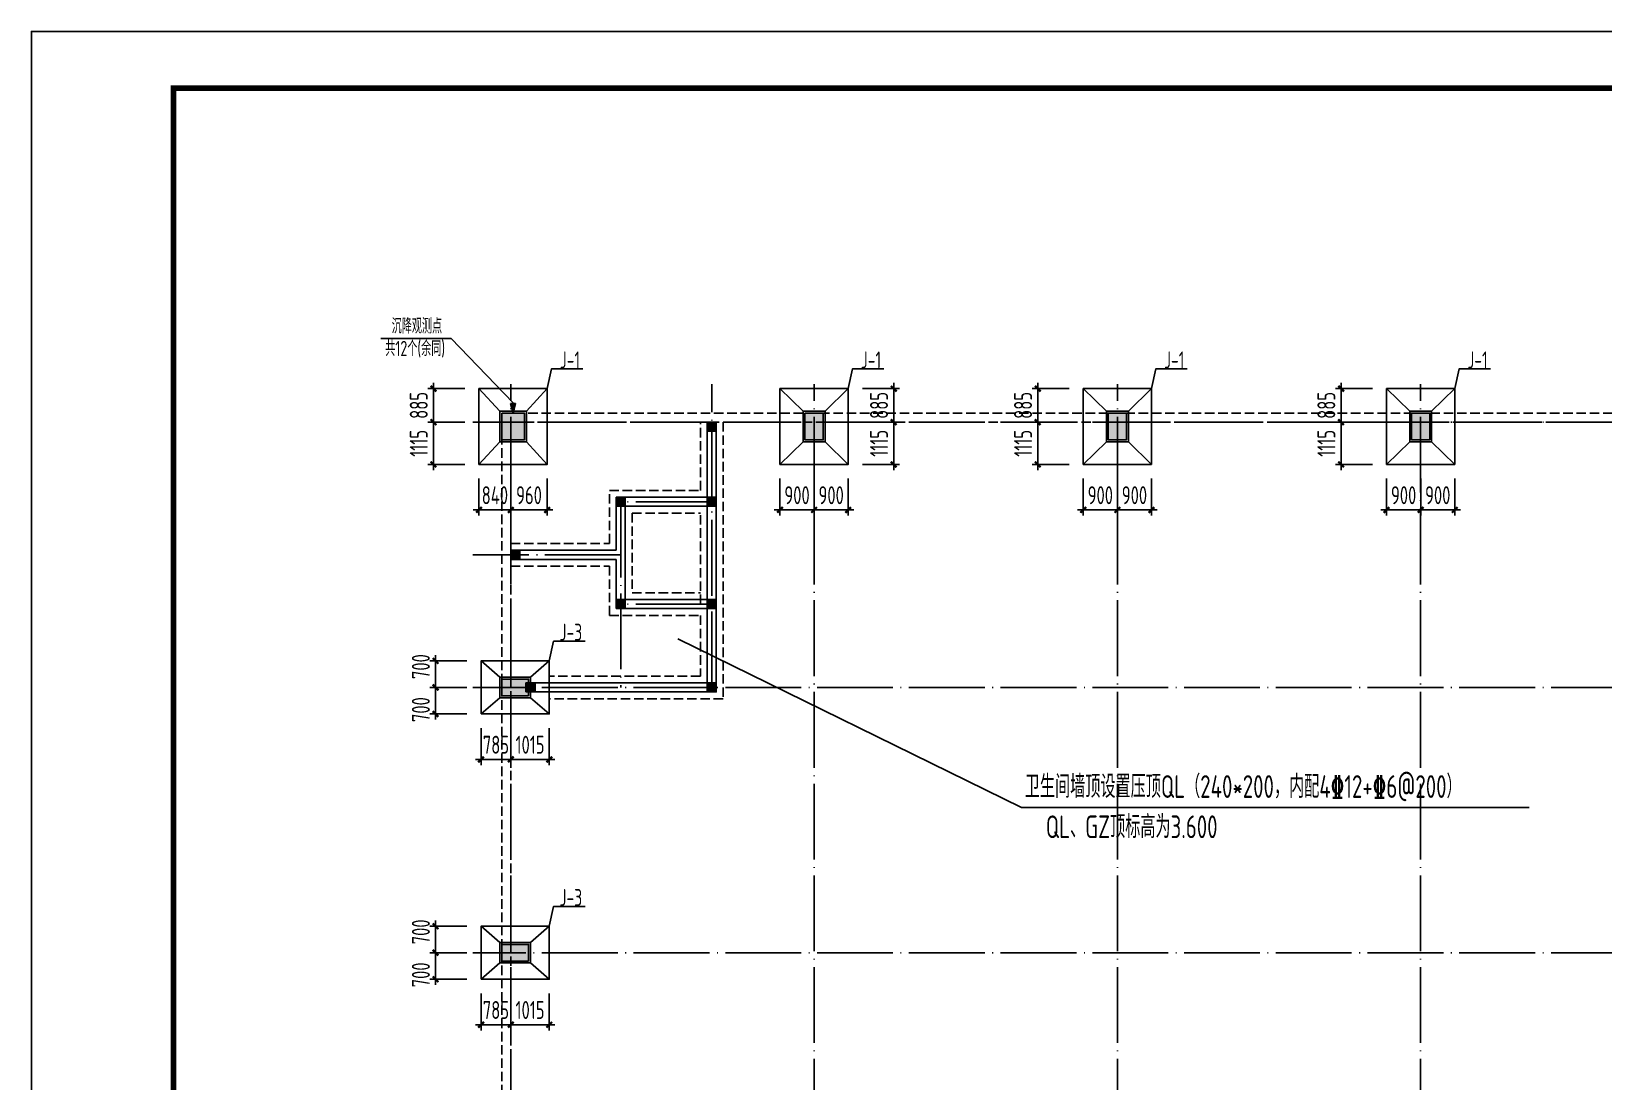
# Model space of a CAD drawing. Extents: x 492302 to 683319, y -252071 to 755100.
# Drawn here: x 503924 to 545393, y 622697 to 650409 of the extents above; entities that cross this region are included whole.
import ezdxf
from ezdxf.enums import TextEntityAlignment as Align

# ---------------------------------------------------------------- set-up
doc = ezdxf.new("R2010")
doc.units = 0
doc.header["$LTSCALE"] = 1000
doc.header["$MEASUREMENT"] = 0
for name, pattern in [('94', [0]), ('DASH', [0.35, 0.25, -0.1]), ('DASHED', [0.75, 0.5, -0.25]), ('DOTE', [2.42, 2, -0.2, 0.02, -0.2])]:
    doc.linetypes.add(name, pattern=pattern)
doc.layers.get('Defpoints').update_dxf_attribs({"color": 250})
for name, color, linetype in [('1', 7, 'Continuous'), ('3', 3, 'Continuous'), ('3T_WOOD', 21, 'Continuous'), ('BALCONY', 6, 'Continuous'), ('BEAM', 4, 'DASHED'), ('BEAM_CON', 4, 'Continuous'), ('COLU', 253, 'Continuous'), ('COLU_DIM', 3, 'Continuous'), ('COLU_HATCH', 251, 'Continuous'), ('dim', 7, 'Continuous'), ('DOTE', 14, 'DOTE'), ('PUB_TEXT', 7, 'Continuous'), ('S_SURFACE', 6, 'Continuous'), ('THIN', 7, 'Continuous'), ('TK', 4, 'Continuous'), ('搅拌桩', 136, 'Continuous')]:
    doc.layers.add(name, color=color, linetype=linetype)
doc.styles.add('TSSD_Dimension', font='Tssdeng.shx', dxfattribs={"width": 0.7, "bigfont": 'hztxt.shx'})
doc.styles.add('TSSD_REIN', font='tssdeng.shx', dxfattribs={"width": 0.7, "bigfont": 'tssdchn.shx'})
doc.dimstyles.new('TSSD_150_150', dxfattribs={"dimtxt": 475, "dimasz": 150, "dimexe": 150, "dimexo": 375, "dimgap": 150, "dimtad": 1, "dimdec": 0, "dimzin": 0, "dimdsep": 46, "dimtxsty": 'TSSD_Dimension', "dimblk": 'ARCHTICK', "dimcen": 0, "dimdle": 150, "dimclrt": 7, "dimadec": 0, "dimazin": 0, "dimtfac": 1, "dimtdec": 0, "dimtix": 1, "dimtmove": 2, "dimatfit": 3, "dimfxl": 0, "dimtolj": 1, "dimtzin": 0, "dimarcsym": 0})

# ---------------------------------------------------------------- blocks, each defined once
blk = doc.blocks.new('_ArchTick')
at = {"color": 0, "linetype": 'ByBlock', "const_width": 0.4}
blk.add_lwpolyline([(-0.5, -0.5), (0.5, 0.5)], dxfattribs=at)
blk = doc.blocks.new('*D803')
at = {"layer": 'COLU_DIM', "color": 0, "lineweight": -2}
for p, q in [((524569, 638607), (524569, 637632)), ((525469, 638607), (525469, 637632)), ((524569, 637782), (524419, 637782)), ((525469, 637782), (524569, 637782)), ((525469, 637782), (525619, 637782))]:
    blk.add_line(p, q, dxfattribs=at)
at = {"layer": 'Defpoints', "color": 0}
for p in [(524569, 638982), (525469, 638982), (524569, 637782)]:
    blk.add_point(p, dxfattribs=at)
at = {"layer": 'COLU_DIM', "color": 0, "lineweight": -2, "xscale": 150, "yscale": 150, "zscale": 150}
blk.add_blockref('_ArchTick', (524569, 637782), dxfattribs=at)
at = {"layer": 'COLU_DIM', "color": 0, "lineweight": -2, "xscale": 150, "yscale": 150, "zscale": 150, "rotation": 180}
blk.add_blockref('_ArchTick', (525469, 637782), dxfattribs=at)
at = {"layer": 'COLU_DIM', "color": 7, "insert": (525019, 638170), "char_height": 475, "attachment_point": 5, "style": 'TSSD_Dimension'}
blk.add_mtext('\\A1;900', dxfattribs=at)
blk = doc.blocks.new('*D804')
at = {"layer": 'COLU_DIM', "color": 0, "lineweight": -2}
for p, q in [((523669, 638607), (523669, 637632)), ((524569, 638607), (524569, 637632)), ((523669, 637782), (523519, 637782)), ((524569, 637782), (523669, 637782)), ((524569, 637782), (524719, 637782))]:
    blk.add_line(p, q, dxfattribs=at)
at = {"layer": 'Defpoints', "color": 0}
for p in [(523669, 638982), (524569, 638982), (523669, 637782)]:
    blk.add_point(p, dxfattribs=at)
at = {"layer": 'COLU_DIM', "color": 0, "lineweight": -2, "xscale": 150, "yscale": 150, "zscale": 150}
blk.add_blockref('_ArchTick', (523669, 637782), dxfattribs=at)
at = {"layer": 'COLU_DIM', "color": 0, "lineweight": -2, "xscale": 150, "yscale": 150, "zscale": 150, "rotation": 180}
blk.add_blockref('_ArchTick', (524569, 637782), dxfattribs=at)
at = {"layer": 'COLU_DIM', "color": 7, "insert": (524119, 638170), "char_height": 475, "attachment_point": 5, "style": 'TSSD_Dimension'}
blk.add_mtext('\\A1;900', dxfattribs=at)
blk = doc.blocks.new('*D805')
at = {"layer": 'COLU_DIM', "color": 0, "lineweight": -2}
for p, q in [((525844, 640097), (526819, 640097)), ((526669, 640097), (526669, 640247)), ((526669, 638982), (526669, 640097)), ((525844, 638982), (526819, 638982)), ((526669, 638982), (526669, 638832))]:
    blk.add_line(p, q, dxfattribs=at)
at = {"layer": 'Defpoints', "color": 0}
for p in [(525469, 640097), (526669, 640097), (525469, 638982)]:
    blk.add_point(p, dxfattribs=at)
at = {"layer": 'COLU_DIM', "color": 0, "lineweight": -2, "xscale": 150, "yscale": 150, "zscale": 150}
for p, rotation in [((526669, 640097), 270), ((526669, 638982), 90)]:
    blk.add_blockref('_ArchTick', p, dxfattribs=dict(at, rotation=rotation))
at = {"layer": 'COLU_DIM', "color": 7, "insert": (526281, 639540), "char_height": 475, "attachment_point": 5, "rotation": 90, "style": 'TSSD_Dimension'}
blk.add_mtext('\\A1;1115', dxfattribs=at)
blk = doc.blocks.new('*D806')
at = {"layer": 'COLU_DIM', "color": 0, "lineweight": -2}
for p, q in [((526669, 640982), (526669, 641132)), ((525844, 640982), (526819, 640982)), ((526669, 640097), (526669, 640982)), ((525844, 640097), (526819, 640097)), ((526669, 640097), (526669, 639947))]:
    blk.add_line(p, q, dxfattribs=at)
at = {"layer": 'Defpoints', "color": 0}
for p in [(525469, 640982), (526669, 640982), (525469, 640097)]:
    blk.add_point(p, dxfattribs=at)
at = {"layer": 'COLU_DIM', "color": 0, "lineweight": -2, "xscale": 150, "yscale": 150, "zscale": 150}
for p, rotation in [((526669, 640982), 270), ((526669, 640097), 90)]:
    blk.add_blockref('_ArchTick', p, dxfattribs=dict(at, rotation=rotation))
at = {"layer": 'COLU_DIM', "color": 7, "insert": (526281, 640540), "char_height": 475, "attachment_point": 5, "rotation": 90, "style": 'TSSD_Dimension'}
blk.add_mtext('\\A1;885', dxfattribs=at)
blk = doc.blocks.new('*D773')
at = {"layer": 'COLU_DIM', "color": 0, "lineweight": -2}
for p, q in [((516569, 638607), (516569, 637632)), ((517529, 638607), (517529, 637632)), ((516569, 637782), (516419, 637782)), ((517529, 637782), (516569, 637782)), ((517529, 637782), (517679, 637782))]:
    blk.add_line(p, q, dxfattribs=at)
at = {"layer": 'Defpoints', "color": 0}
for p in [(516569, 638982), (517529, 638982), (516569, 637782)]:
    blk.add_point(p, dxfattribs=at)
at = {"layer": 'COLU_DIM', "color": 0, "lineweight": -2, "xscale": 150, "yscale": 150, "zscale": 150}
blk.add_blockref('_ArchTick', (516569, 637782), dxfattribs=at)
at = {"layer": 'COLU_DIM', "color": 0, "lineweight": -2, "xscale": 150, "yscale": 150, "zscale": 150, "rotation": 180}
blk.add_blockref('_ArchTick', (517529, 637782), dxfattribs=at)
at = {"layer": 'COLU_DIM', "color": 7, "insert": (517049, 638170), "char_height": 475, "attachment_point": 5, "style": 'TSSD_Dimension'}
blk.add_mtext('\\A1;960', dxfattribs=at)
blk = doc.blocks.new('*D774')
at = {"layer": 'COLU_DIM', "color": 0, "lineweight": -2}
for p, q in [((515729, 638607), (515729, 637632)), ((516569, 638607), (516569, 637632)), ((515729, 637782), (515579, 637782)), ((516569, 637782), (515729, 637782)), ((516569, 637782), (516719, 637782))]:
    blk.add_line(p, q, dxfattribs=at)
at = {"layer": 'Defpoints', "color": 0}
for p in [(515729, 638982), (516569, 638982), (515729, 637782)]:
    blk.add_point(p, dxfattribs=at)
at = {"layer": 'COLU_DIM', "color": 0, "lineweight": -2, "xscale": 150, "yscale": 150, "zscale": 150}
blk.add_blockref('_ArchTick', (515729, 637782), dxfattribs=at)
at = {"layer": 'COLU_DIM', "color": 0, "lineweight": -2, "xscale": 150, "yscale": 150, "zscale": 150, "rotation": 180}
blk.add_blockref('_ArchTick', (516569, 637782), dxfattribs=at)
at = {"layer": 'COLU_DIM', "color": 7, "insert": (516149, 638170), "char_height": 475, "attachment_point": 5, "style": 'TSSD_Dimension'}
blk.add_mtext('\\A1;840', dxfattribs=at)
blk = doc.blocks.new('*D775')
at = {"layer": 'COLU_DIM', "color": 0, "lineweight": -2}
for p, q in [((515354, 640097), (514379, 640097)), ((514529, 640097), (514529, 640247)), ((514529, 638982), (514529, 640097)), ((515354, 638982), (514379, 638982)), ((514529, 638982), (514529, 638832))]:
    blk.add_line(p, q, dxfattribs=at)
at = {"layer": 'Defpoints', "color": 0}
for p in [(514529, 640097), (515729, 640097), (515729, 638982)]:
    blk.add_point(p, dxfattribs=at)
at = {"layer": 'COLU_DIM', "color": 0, "lineweight": -2, "xscale": 150, "yscale": 150, "zscale": 150}
for p, rotation in [((514529, 640097), 270), ((514529, 638982), 90)]:
    blk.add_blockref('_ArchTick', p, dxfattribs=dict(at, rotation=rotation))
at = {"layer": 'COLU_DIM', "color": 7, "insert": (514141, 639540), "char_height": 475, "attachment_point": 5, "rotation": 90, "style": 'TSSD_Dimension'}
blk.add_mtext('\\A1;1115', dxfattribs=at)
blk = doc.blocks.new('*D776')
at = {"layer": 'COLU_DIM', "color": 0, "lineweight": -2}
for p, q in [((514529, 640982), (514529, 641132)), ((515354, 640982), (514379, 640982)), ((514529, 640097), (514529, 640982)), ((515354, 640097), (514379, 640097)), ((514529, 640097), (514529, 639947))]:
    blk.add_line(p, q, dxfattribs=at)
at = {"layer": 'Defpoints', "color": 0}
for p in [(514529, 640982), (515729, 640982), (515729, 640097)]:
    blk.add_point(p, dxfattribs=at)
at = {"layer": 'COLU_DIM', "color": 0, "lineweight": -2, "xscale": 150, "yscale": 150, "zscale": 150}
for p, rotation in [((514529, 640982), 270), ((514529, 640097), 90)]:
    blk.add_blockref('_ArchTick', p, dxfattribs=dict(at, rotation=rotation))
at = {"layer": 'COLU_DIM', "color": 7, "insert": (514141, 640540), "char_height": 475, "attachment_point": 5, "rotation": 90, "style": 'TSSD_Dimension'}
blk.add_mtext('\\A1;885', dxfattribs=at)
blk = doc.blocks.new('*D777')
at = {"layer": 'COLU_DIM', "color": 0, "lineweight": -2}
for p, q in [((532569, 638607), (532569, 637632)), ((533469, 638607), (533469, 637632)), ((532569, 637782), (532419, 637782)), ((533469, 637782), (532569, 637782)), ((533469, 637782), (533619, 637782))]:
    blk.add_line(p, q, dxfattribs=at)
at = {"layer": 'Defpoints', "color": 0}
for p in [(532569, 638982), (533469, 638982), (532569, 637782)]:
    blk.add_point(p, dxfattribs=at)
at = {"layer": 'COLU_DIM', "color": 0, "lineweight": -2, "xscale": 150, "yscale": 150, "zscale": 150}
blk.add_blockref('_ArchTick', (532569, 637782), dxfattribs=at)
at = {"layer": 'COLU_DIM', "color": 0, "lineweight": -2, "xscale": 150, "yscale": 150, "zscale": 150, "rotation": 180}
blk.add_blockref('_ArchTick', (533469, 637782), dxfattribs=at)
at = {"layer": 'COLU_DIM', "color": 7, "insert": (533019, 638170), "char_height": 475, "attachment_point": 5, "style": 'TSSD_Dimension'}
blk.add_mtext('\\A1;900', dxfattribs=at)
blk = doc.blocks.new('*D778')
at = {"layer": 'COLU_DIM', "color": 0, "lineweight": -2}
for p, q in [((531669, 638607), (531669, 637632)), ((532569, 638607), (532569, 637632)), ((531669, 637782), (531519, 637782)), ((532569, 637782), (531669, 637782)), ((532569, 637782), (532719, 637782))]:
    blk.add_line(p, q, dxfattribs=at)
at = {"layer": 'Defpoints', "color": 0}
for p in [(531669, 638982), (532569, 638982), (531669, 637782)]:
    blk.add_point(p, dxfattribs=at)
at = {"layer": 'COLU_DIM', "color": 0, "lineweight": -2, "xscale": 150, "yscale": 150, "zscale": 150}
blk.add_blockref('_ArchTick', (531669, 637782), dxfattribs=at)
at = {"layer": 'COLU_DIM', "color": 0, "lineweight": -2, "xscale": 150, "yscale": 150, "zscale": 150, "rotation": 180}
blk.add_blockref('_ArchTick', (532569, 637782), dxfattribs=at)
at = {"layer": 'COLU_DIM', "color": 7, "insert": (532119, 638170), "char_height": 475, "attachment_point": 5, "style": 'TSSD_Dimension'}
blk.add_mtext('\\A1;900', dxfattribs=at)
blk = doc.blocks.new('*D779')
at = {"layer": 'COLU_DIM', "color": 0, "lineweight": -2}
for p, q in [((531294, 640097), (530319, 640097)), ((530469, 640097), (530469, 640247)), ((530469, 638982), (530469, 640097)), ((531294, 638982), (530319, 638982)), ((530469, 638982), (530469, 638832))]:
    blk.add_line(p, q, dxfattribs=at)
at = {"layer": 'Defpoints', "color": 0}
for p in [(530469, 640097), (531669, 640097), (531669, 638982)]:
    blk.add_point(p, dxfattribs=at)
at = {"layer": 'COLU_DIM', "color": 0, "lineweight": -2, "xscale": 150, "yscale": 150, "zscale": 150}
for p, rotation in [((530469, 640097), 270), ((530469, 638982), 90)]:
    blk.add_blockref('_ArchTick', p, dxfattribs=dict(at, rotation=rotation))
at = {"layer": 'COLU_DIM', "color": 7, "insert": (530081, 639540), "char_height": 475, "attachment_point": 5, "rotation": 90, "style": 'TSSD_Dimension'}
blk.add_mtext('\\A1;1115', dxfattribs=at)
blk = doc.blocks.new('*D780')
at = {"layer": 'COLU_DIM', "color": 0, "lineweight": -2}
for p, q in [((530469, 640982), (530469, 641132)), ((531294, 640982), (530319, 640982)), ((530469, 640097), (530469, 640982)), ((531294, 640097), (530319, 640097)), ((530469, 640097), (530469, 639947))]:
    blk.add_line(p, q, dxfattribs=at)
at = {"layer": 'Defpoints', "color": 0}
for p in [(530469, 640982), (531669, 640982), (531669, 640097)]:
    blk.add_point(p, dxfattribs=at)
at = {"layer": 'COLU_DIM', "color": 0, "lineweight": -2, "xscale": 150, "yscale": 150, "zscale": 150}
for p, rotation in [((530469, 640982), 270), ((530469, 640097), 90)]:
    blk.add_blockref('_ArchTick', p, dxfattribs=dict(at, rotation=rotation))
at = {"layer": 'COLU_DIM', "color": 7, "insert": (530081, 640540), "char_height": 475, "attachment_point": 5, "rotation": 90, "style": 'TSSD_Dimension'}
blk.add_mtext('\\A1;885', dxfattribs=at)
blk = doc.blocks.new('*D785')
at = {"layer": 'COLU_DIM', "color": 0, "lineweight": -2}
for p, q in [((540569, 638607), (540569, 637632)), ((541469, 638607), (541469, 637632)), ((540569, 637782), (540419, 637782)), ((541469, 637782), (540569, 637782)), ((541469, 637782), (541619, 637782))]:
    blk.add_line(p, q, dxfattribs=at)
at = {"layer": 'Defpoints', "color": 0}
for p in [(540569, 638982), (541469, 638982), (540569, 637782)]:
    blk.add_point(p, dxfattribs=at)
at = {"layer": 'COLU_DIM', "color": 0, "lineweight": -2, "xscale": 150, "yscale": 150, "zscale": 150}
blk.add_blockref('_ArchTick', (540569, 637782), dxfattribs=at)
at = {"layer": 'COLU_DIM', "color": 0, "lineweight": -2, "xscale": 150, "yscale": 150, "zscale": 150, "rotation": 180}
blk.add_blockref('_ArchTick', (541469, 637782), dxfattribs=at)
at = {"layer": 'COLU_DIM', "color": 7, "insert": (541019, 638170), "char_height": 475, "attachment_point": 5, "style": 'TSSD_Dimension'}
blk.add_mtext('\\A1;900', dxfattribs=at)
blk = doc.blocks.new('*D786')
at = {"layer": 'COLU_DIM', "color": 0, "lineweight": -2}
for p, q in [((539669, 638607), (539669, 637632)), ((540569, 638607), (540569, 637632)), ((539669, 637782), (539519, 637782)), ((540569, 637782), (539669, 637782)), ((540569, 637782), (540719, 637782))]:
    blk.add_line(p, q, dxfattribs=at)
at = {"layer": 'Defpoints', "color": 0}
for p in [(539669, 638982), (540569, 638982), (539669, 637782)]:
    blk.add_point(p, dxfattribs=at)
at = {"layer": 'COLU_DIM', "color": 0, "lineweight": -2, "xscale": 150, "yscale": 150, "zscale": 150}
blk.add_blockref('_ArchTick', (539669, 637782), dxfattribs=at)
at = {"layer": 'COLU_DIM', "color": 0, "lineweight": -2, "xscale": 150, "yscale": 150, "zscale": 150, "rotation": 180}
blk.add_blockref('_ArchTick', (540569, 637782), dxfattribs=at)
at = {"layer": 'COLU_DIM', "color": 7, "insert": (540119, 638170), "char_height": 475, "attachment_point": 5, "style": 'TSSD_Dimension'}
blk.add_mtext('\\A1;900', dxfattribs=at)
blk = doc.blocks.new('*D683')
at = {"layer": 'COLU_DIM', "color": 0, "lineweight": -2}
for p, q in [((539294, 640097), (538319, 640097)), ((538469, 640097), (538469, 640247)), ((538469, 638982), (538469, 640097)), ((539294, 638982), (538319, 638982)), ((538469, 638982), (538469, 638832))]:
    blk.add_line(p, q, dxfattribs=at)
at = {"layer": 'Defpoints', "color": 0}
for p in [(538469, 640097), (539669, 640097), (539669, 638982)]:
    blk.add_point(p, dxfattribs=at)
at = {"layer": 'COLU_DIM', "color": 0, "lineweight": -2, "xscale": 150, "yscale": 150, "zscale": 150}
for p, rotation in [((538469, 640097), 270), ((538469, 638982), 90)]:
    blk.add_blockref('_ArchTick', p, dxfattribs=dict(at, rotation=rotation))
at = {"layer": 'COLU_DIM', "color": 7, "insert": (538081, 639540), "char_height": 475, "attachment_point": 5, "rotation": 90, "style": 'TSSD_Dimension'}
blk.add_mtext('\\A1;1115', dxfattribs=at)
blk = doc.blocks.new('*D684')
at = {"layer": 'COLU_DIM', "color": 0, "lineweight": -2}
for p, q in [((538469, 640982), (538469, 641132)), ((539294, 640982), (538319, 640982)), ((538469, 640097), (538469, 640982)), ((539294, 640097), (538319, 640097)), ((538469, 640097), (538469, 639947))]:
    blk.add_line(p, q, dxfattribs=at)
at = {"layer": 'Defpoints', "color": 0}
for p in [(538469, 640982), (539669, 640982), (539669, 640097)]:
    blk.add_point(p, dxfattribs=at)
at = {"layer": 'COLU_DIM', "color": 0, "lineweight": -2, "xscale": 150, "yscale": 150, "zscale": 150}
for p, rotation in [((538469, 640982), 270), ((538469, 640097), 90)]:
    blk.add_blockref('_ArchTick', p, dxfattribs=dict(at, rotation=rotation))
at = {"layer": 'COLU_DIM', "color": 7, "insert": (538081, 640540), "char_height": 475, "attachment_point": 5, "rotation": 90, "style": 'TSSD_Dimension'}
blk.add_mtext('\\A1;885', dxfattribs=at)
blk = doc.blocks.new('*D753')
at = {"layer": 'COLU_DIM', "color": 0, "lineweight": -2}
for p, q in [((516569, 632022), (516569, 631047)), ((517584, 632022), (517584, 631047)), ((516569, 631197), (516419, 631197)), ((517584, 631197), (516569, 631197)), ((517584, 631197), (517734, 631197))]:
    blk.add_line(p, q, dxfattribs=at)
at = {"layer": 'Defpoints', "color": 0}
for p in [(516569, 632397), (517584, 632397), (516569, 631197)]:
    blk.add_point(p, dxfattribs=at)
at = {"layer": 'COLU_DIM', "color": 0, "lineweight": -2, "xscale": 150, "yscale": 150, "zscale": 150}
blk.add_blockref('_ArchTick', (516569, 631197), dxfattribs=at)
at = {"layer": 'COLU_DIM', "color": 0, "lineweight": -2, "xscale": 150, "yscale": 150, "zscale": 150, "rotation": 180}
blk.add_blockref('_ArchTick', (517584, 631197), dxfattribs=at)
at = {"layer": 'COLU_DIM', "color": 7, "insert": (517076, 631585), "char_height": 475, "attachment_point": 5, "style": 'TSSD_Dimension'}
blk.add_mtext('\\A1;1015', dxfattribs=at)
blk = doc.blocks.new('*D754')
at = {"layer": 'COLU_DIM', "color": 0, "lineweight": -2}
for p, q in [((515784, 632022), (515784, 631047)), ((516569, 632022), (516569, 631047)), ((515784, 631197), (515634, 631197)), ((516569, 631197), (515784, 631197)), ((516569, 631197), (516719, 631197))]:
    blk.add_line(p, q, dxfattribs=at)
at = {"layer": 'Defpoints', "color": 0}
for p in [(515784, 632397), (516569, 632397), (515784, 631197)]:
    blk.add_point(p, dxfattribs=at)
at = {"layer": 'COLU_DIM', "color": 0, "lineweight": -2, "xscale": 150, "yscale": 150, "zscale": 150}
blk.add_blockref('_ArchTick', (515784, 631197), dxfattribs=at)
at = {"layer": 'COLU_DIM', "color": 0, "lineweight": -2, "xscale": 150, "yscale": 150, "zscale": 150, "rotation": 180}
blk.add_blockref('_ArchTick', (516569, 631197), dxfattribs=at)
at = {"layer": 'COLU_DIM', "color": 7, "insert": (516176, 631585), "char_height": 475, "attachment_point": 5, "style": 'TSSD_Dimension'}
blk.add_mtext('\\A1;785', dxfattribs=at)
blk = doc.blocks.new('*D755')
at = {"layer": 'COLU_DIM', "color": 0, "lineweight": -2}
for p, q in [((514584, 632247), (514584, 633247)), ((515409, 633097), (514434, 633097)), ((515409, 632397), (514434, 632397))]:
    blk.add_line(p, q, dxfattribs=at)
at = {"layer": 'Defpoints', "color": 0}
for p in [(514584, 633097), (515784, 633097), (515784, 632397)]:
    blk.add_point(p, dxfattribs=at)
at = {"layer": 'COLU_DIM', "color": 0, "lineweight": -2, "xscale": 150, "yscale": 150, "zscale": 150}
for p, rotation in [((514584, 633097), 90), ((514584, 632397), 270)]:
    blk.add_blockref('_ArchTick', p, dxfattribs=dict(at, rotation=rotation))
at = {"layer": 'COLU_DIM', "color": 7, "insert": (514196, 632512), "char_height": 475, "attachment_point": 5, "rotation": 90, "style": 'TSSD_Dimension'}
blk.add_mtext('\\A1;700', dxfattribs=at)
blk = doc.blocks.new('*D756')
at = {"layer": 'COLU_DIM', "color": 0, "lineweight": -2}
for p, q in [((515409, 633797), (514434, 633797)), ((514584, 632947), (514584, 633947)), ((515409, 633097), (514434, 633097))]:
    blk.add_line(p, q, dxfattribs=at)
at = {"layer": 'Defpoints', "color": 0}
for p in [(514584, 633797), (515784, 633797), (515784, 633097)]:
    blk.add_point(p, dxfattribs=at)
at = {"layer": 'COLU_DIM', "color": 0, "lineweight": -2, "xscale": 150, "yscale": 150, "zscale": 150}
for p, rotation in [((514584, 633797), 90), ((514584, 633097), 270)]:
    blk.add_blockref('_ArchTick', p, dxfattribs=dict(at, rotation=rotation))
at = {"layer": 'COLU_DIM', "color": 7, "insert": (514196, 633647), "char_height": 475, "attachment_point": 5, "rotation": 90, "style": 'TSSD_Dimension'}
blk.add_mtext('\\A1;700', dxfattribs=at)
blk = doc.blocks.new('*D787')
at = {"layer": 'COLU_DIM', "color": 0, "lineweight": -2}
for p, q in [((516569, 625022), (516569, 624047)), ((517584, 625022), (517584, 624047)), ((516569, 624197), (516419, 624197)), ((517584, 624197), (516569, 624197)), ((517584, 624197), (517734, 624197))]:
    blk.add_line(p, q, dxfattribs=at)
at = {"layer": 'Defpoints', "color": 0}
for p in [(516569, 625397), (517584, 625397), (516569, 624197)]:
    blk.add_point(p, dxfattribs=at)
at = {"layer": 'COLU_DIM', "color": 0, "lineweight": -2, "xscale": 150, "yscale": 150, "zscale": 150}
blk.add_blockref('_ArchTick', (516569, 624197), dxfattribs=at)
at = {"layer": 'COLU_DIM', "color": 0, "lineweight": -2, "xscale": 150, "yscale": 150, "zscale": 150, "rotation": 180}
blk.add_blockref('_ArchTick', (517584, 624197), dxfattribs=at)
at = {"layer": 'COLU_DIM', "color": 7, "insert": (517076, 624585), "char_height": 475, "attachment_point": 5, "style": 'TSSD_Dimension'}
blk.add_mtext('\\A1;1015', dxfattribs=at)
blk = doc.blocks.new('*D788')
at = {"layer": 'COLU_DIM', "color": 0, "lineweight": -2}
for p, q in [((515784, 625022), (515784, 624047)), ((516569, 625022), (516569, 624047)), ((515784, 624197), (515634, 624197)), ((516569, 624197), (515784, 624197)), ((516569, 624197), (516719, 624197))]:
    blk.add_line(p, q, dxfattribs=at)
at = {"layer": 'Defpoints', "color": 0}
for p in [(515784, 625397), (516569, 625397), (515784, 624197)]:
    blk.add_point(p, dxfattribs=at)
at = {"layer": 'COLU_DIM', "color": 0, "lineweight": -2, "xscale": 150, "yscale": 150, "zscale": 150}
blk.add_blockref('_ArchTick', (515784, 624197), dxfattribs=at)
at = {"layer": 'COLU_DIM', "color": 0, "lineweight": -2, "xscale": 150, "yscale": 150, "zscale": 150, "rotation": 180}
blk.add_blockref('_ArchTick', (516569, 624197), dxfattribs=at)
at = {"layer": 'COLU_DIM', "color": 7, "insert": (516176, 624585), "char_height": 475, "attachment_point": 5, "style": 'TSSD_Dimension'}
blk.add_mtext('\\A1;785', dxfattribs=at)
blk = doc.blocks.new('*D789')
at = {"layer": 'COLU_DIM', "color": 0, "lineweight": -2}
for p, q in [((514584, 625247), (514584, 626247)), ((515409, 626097), (514434, 626097)), ((515409, 625397), (514434, 625397))]:
    blk.add_line(p, q, dxfattribs=at)
at = {"layer": 'Defpoints', "color": 0}
for p in [(514584, 626097), (515784, 626097), (515784, 625397)]:
    blk.add_point(p, dxfattribs=at)
at = {"layer": 'COLU_DIM', "color": 0, "lineweight": -2, "xscale": 150, "yscale": 150, "zscale": 150}
for p, rotation in [((514584, 626097), 90), ((514584, 625397), 270)]:
    blk.add_blockref('_ArchTick', p, dxfattribs=dict(at, rotation=rotation))
at = {"layer": 'COLU_DIM', "color": 7, "insert": (514196, 625512), "char_height": 475, "attachment_point": 5, "rotation": 90, "style": 'TSSD_Dimension'}
blk.add_mtext('\\A1;700', dxfattribs=at)
blk = doc.blocks.new('*D790')
at = {"layer": 'COLU_DIM', "color": 0, "lineweight": -2}
for p, q in [((515409, 626797), (514434, 626797)), ((514584, 625947), (514584, 626947)), ((515409, 626097), (514434, 626097))]:
    blk.add_line(p, q, dxfattribs=at)
at = {"layer": 'Defpoints', "color": 0}
for p in [(514584, 626797), (515784, 626797), (515784, 626097)]:
    blk.add_point(p, dxfattribs=at)
at = {"layer": 'COLU_DIM', "color": 0, "lineweight": -2, "xscale": 150, "yscale": 150, "zscale": 150}
for p, rotation in [((514584, 626797), 90), ((514584, 626097), 270)]:
    blk.add_blockref('_ArchTick', p, dxfattribs=dict(at, rotation=rotation))
at = {"layer": 'COLU_DIM', "color": 7, "insert": (514196, 626647), "char_height": 475, "attachment_point": 5, "rotation": 90, "style": 'TSSD_Dimension'}
blk.add_mtext('\\A1;700', dxfattribs=at)
blk = doc.blocks.new('A$C177878A3')
at = {"layer": '1', "linetype": '94'}
blk.add_hatch(color=6, dxfattribs=at).paths.add_polyline_path([(112, 433), (0, 0), (224, 0)])
at = {"layer": '1', "color": 6, "linetype": '94'}
for p, q in [((0, 0), (112, 433)), ((224, 0), (112, 433)), ((0, 0), (224, 0))]:
    blk.add_line(p, q, dxfattribs=at)
blk = doc.blocks.new('A$C32175502')
at = {"layer": '1', "linetype": '94'}
blk.add_blockref('A$C177878A3', (0, 0), dxfattribs=at)
blk = doc.blocks.new('A$C3C5B3CE3')
at = {"layer": '1', "linetype": '94', "rotation": 180}
blk.add_blockref('A$C32175502', (224, 433), dxfattribs=at)
blk = doc.blocks.new('A$C43EB326B')
at = {"layer": '搅拌桩'}
blk.add_blockref('A$C3C5B3CE3', (0, 0), dxfattribs=at)
blk = doc.blocks.new('A$C2BB7790D')
at = {"layer": 'dim'}
blk.add_blockref('A$C43EB326B', (0, 0), dxfattribs=at)
blk = doc.blocks.new('GeYuanFrame_20037626', base_point=(20.09, 4.53))
at = {"layer": 'TK'}
blk.add_lwpolyline([(20.09, 4.53), (20.09, 598.53), (861.09, 598.53), (861.09, 4.53)], close=True, dxfattribs=at)
at = {"layer": 'TK', "const_width": 1}
blk.add_lwpolyline([(45.09, 588.53), (851.09, 588.53), (851.09, 14.53), (45.09, 14.53)], close=True, dxfattribs=at)

msp = doc.modelspace()

# ---------------------------------------------------------------- hatches: boundary and pattern name
at = {"layer": 'COLU_HATCH'}
for points in [[(516328.5, 640337.4), (516328.5, 639627.4), (516928.5, 639627.4), (516928.5, 640337.4)], [(524328.5, 640337.4), (524328.5, 639627.4), (524808.5, 639627.4), (524808.5, 640337.4)], [(532328.5, 640337.4), (532328.5, 639627.4), (532808.5, 639627.4), (532808.5, 640337.4)], [(540328.5, 640337.4), (540328.5, 639627.4), (540808.5, 639627.4), (540808.5, 640337.4)], [(521748.5, 639857.4), (521748.5, 640097.4), (521988.5, 640097.4), (521988.5, 639857.4)], [(519348.5, 637877.4), (519348.5, 638117.4), (519588.5, 638117.4), (519588.5, 637877.4)], [(521748.5, 637877.4), (521748.5, 638117.4), (521988.5, 638117.4), (521988.5, 637877.4)], [(516568.5, 636477.4), (516568.5, 636717.4), (516808.5, 636717.4), (516808.5, 636477.4)], [(519348.5, 635177.4), (519348.5, 635417.4), (519588.5, 635417.4), (519588.5, 635177.4)], [(521748.5, 635177.4), (521748.5, 635417.4), (521988.5, 635417.4), (521988.5, 635177.4)], [(517038.5, 632877.4), (516328.5, 632877.4), (516328.5, 633317.4), (517038.5, 633317.4)], [(516968.5, 632977.4), (516968.5, 633217.4), (517208.5, 633217.4), (517208.5, 632977.4)], [(521748.5, 632977.4), (521748.5, 633217.4), (521988.5, 633217.4), (521988.5, 632977.4)], [(517038.5, 625877.4), (516328.5, 625877.4), (516328.5, 626317.4), (517038.5, 626317.4)]]:
    msp.add_hatch(color=256, dxfattribs=at).paths.add_polyline_path(points)

# ---------------------------------------------------------------- linework, layer by layer
at = {"layer": '3T_WOOD'}
for p, q in [((516278.5, 640387.4), (515728.5, 640982.4)), ((516978.5, 640387.4), (517528.5, 640982.4)), ((524278.5, 640387.4), (523668.5, 640982.4)), ((524858.5, 640387.4), (525468.5, 640982.4)), ((532278.5, 640387.4), (531668.5, 640982.4)), ((532858.5, 640387.4), (533468.5, 640982.4)), ((540278.5, 640387.4), (539668.5, 640982.4)), ((540858.5, 640387.4), (541468.5, 640982.4)), ((516278.5, 639577.4), (515728.5, 638982.4)), ((516978.5, 639577.4), (517528.5, 638982.4)), ((524278.5, 639577.4), (523668.5, 638982.4)), ((524858.5, 639577.4), (525468.5, 638982.4)), ((532278.5, 639577.4), (531668.5, 638982.4)), ((532858.5, 639577.4), (533468.5, 638982.4)), ((540278.5, 639577.4), (539668.5, 638982.4)), ((540858.5, 639577.4), (541468.5, 638982.4)), ((516278.5, 633367.4), (515783.5, 633797.4)), ((517088.5, 633367.4), (517583.5, 633797.4)), ((516278.5, 632827.4), (515783.5, 632397.4)), ((517088.5, 632827.4), (517583.5, 632397.4)), ((516278.5, 626367.4), (515783.5, 626797.4)), ((517088.5, 626367.4), (517583.5, 626797.4)), ((516278.5, 625827.4), (515783.5, 625397.4)), ((517088.5, 625827.4), (517583.5, 625397.4))]:
    msp.add_line(p, q, dxfattribs=at)
for points in [[(518471.2, 641502.8), (517641.7, 641502.8), (517528.5, 640982.4)], [(526411.2, 641502.8), (525581.7, 641502.8), (525468.5, 640982.4)], [(534411.2, 641502.8), (533581.7, 641502.8), (533468.5, 640982.4)], [(542411.2, 641502.8), (541581.7, 641502.8), (541468.5, 640982.4)], [(518526.2, 634317.8), (517696.7, 634317.8), (517583.5, 633797.4)], [(518526.2, 627317.8), (517696.7, 627317.8), (517583.5, 626797.4)]]:
    msp.add_lwpolyline(points, dxfattribs=at)
at = {"layer": 'BALCONY'}
msp.add_line((530043.5, 629932.3), (543427, 629932.3), dxfattribs=at)
msp.add_lwpolyline([(530043.5, 629932.3), (520971.4, 634384.2)], dxfattribs=at)
at = {"layer": 'BEAM', "linetype": 'DASH'}
for p, q in [((521568.5, 638297.4), (521568.5, 640097.4)), ((522168.5, 640097.4), (522168.5, 632797.4)), ((519168.5, 636897.4), (519168.5, 638297.4)), ((519168.5, 638297.4), (521568.5, 638297.4)), ((519768.5, 637697.4), (519768.5, 635597.4)), ((519768.5, 637697.4), (521568.5, 637697.4)), ((521568.5, 635297.4), (521568.5, 637697.4)), ((516568.5, 636897.4), (519168.5, 636897.4)), ((516568.5, 636297.4), (519168.5, 636297.4)), ((519168.5, 636297.4), (519168.5, 634997.4)), ((519768.5, 635597.4), (521568.5, 635597.4)), ((519168.5, 634997.4), (521568.5, 634997.4)), ((521568.5, 634997.4), (521568.5, 633397.4)), ((521568.5, 633397.4), (517583.5, 633397.4)), ((522168.5, 632797.4), (517583.5, 632797.4))]:
    msp.add_line(p, q, dxfattribs=at)
at = {"layer": 'BEAM_CON'}
for p, q in [((521748.5, 638117.4), (521748.5, 640097.4)), ((521988.5, 632977.4), (521988.5, 640097.4)), ((521748.5, 638117.4), (519348.5, 638117.4)), ((519348.5, 636717.4), (519348.5, 638117.4)), ((521748.5, 637877.4), (519588.5, 637877.4)), ((519588.5, 637877.4), (519588.5, 635417.4)), ((521748.5, 635417.4), (521748.5, 637877.4)), ((516568.5, 636717.4), (519348.5, 636717.4)), ((516568.5, 636477.4), (519348.5, 636477.4)), ((519348.5, 636477.4), (519348.5, 635177.4)), ((519588.5, 635417.4), (521748.5, 635417.4)), ((519348.5, 635177.4), (521748.5, 635177.4)), ((521748.5, 633217.4), (521748.5, 635177.4)), ((517038.5, 633217.4), (521748.5, 633217.4)), ((517038.5, 632977.4), (521988.5, 632977.4))]:
    msp.add_line(p, q, dxfattribs=at)
at = {"layer": 'COLU'}
for points in [[(515728.5, 638982.4), (515728.5, 640982.4), (517528.5, 640982.4), (517528.5, 638982.4)], [(523668.5, 638982.4), (523668.5, 640982.4), (525468.5, 640982.4), (525468.5, 638982.4)], [(531668.5, 638982.4), (531668.5, 640982.4), (533468.5, 640982.4), (533468.5, 638982.4)], [(539668.5, 638982.4), (539668.5, 640982.4), (541468.5, 640982.4), (541468.5, 638982.4)], [(516278.5, 640387.4), (516278.5, 639577.4), (516978.5, 639577.4), (516978.5, 640387.4)], [(516328.5, 640337.4), (516328.5, 639627.4), (516928.5, 639627.4), (516928.5, 640337.4)], [(524278.5, 640387.4), (524278.5, 639577.4), (524858.5, 639577.4), (524858.5, 640387.4)], [(524328.5, 640337.4), (524328.5, 639627.4), (524808.5, 639627.4), (524808.5, 640337.4)], [(532278.5, 640387.4), (532278.5, 639577.4), (532858.5, 639577.4), (532858.5, 640387.4)], [(532328.5, 640337.4), (532328.5, 639627.4), (532808.5, 639627.4), (532808.5, 640337.4)], [(540278.5, 640387.4), (540278.5, 639577.4), (540858.5, 639577.4), (540858.5, 640387.4)], [(540328.5, 640337.4), (540328.5, 639627.4), (540808.5, 639627.4), (540808.5, 640337.4)], [(521748.5, 639857.4), (521748.5, 640097.4), (521988.5, 640097.4), (521988.5, 639857.4)], [(519348.5, 637877.4), (519348.5, 638117.4), (519588.5, 638117.4), (519588.5, 637877.4)], [(521748.5, 637877.4), (521748.5, 638117.4), (521988.5, 638117.4), (521988.5, 637877.4)], [(516568.5, 636477.4), (516568.5, 636717.4), (516808.5, 636717.4), (516808.5, 636477.4)], [(519348.5, 635177.4), (519348.5, 635417.4), (519588.5, 635417.4), (519588.5, 635177.4)], [(521748.5, 635177.4), (521748.5, 635417.4), (521988.5, 635417.4), (521988.5, 635177.4)], [(515783.5, 632397.4), (515783.5, 633797.4), (517583.5, 633797.4), (517583.5, 632397.4)], [(517088.5, 632827.4), (516278.5, 632827.4), (516278.5, 633367.4), (517088.5, 633367.4)], [(517038.5, 632877.4), (516328.5, 632877.4), (516328.5, 633317.4), (517038.5, 633317.4)], [(516968.5, 632977.4), (516968.5, 633217.4), (517208.5, 633217.4), (517208.5, 632977.4)], [(521748.5, 632977.4), (521748.5, 633217.4), (521988.5, 633217.4), (521988.5, 632977.4)], [(515783.5, 625397.4), (515783.5, 626797.4), (517583.5, 626797.4), (517583.5, 625397.4)], [(517088.5, 625827.4), (516278.5, 625827.4), (516278.5, 626367.4), (517088.5, 626367.4)], [(517038.5, 625877.4), (516328.5, 625877.4), (516328.5, 626317.4), (517038.5, 626317.4)]]:
    msp.add_lwpolyline(points, close=True, dxfattribs=at)
at = {"layer": 'DOTE'}
for p, q in [((516568.5, 597097.4), (516568.5, 641097.4)), ((521868.5, 633097.4, -900), (521868.5, 641097.4, -900)), ((524568.5, 597097.4), (524568.5, 641097.4)), ((532568.5, 597097.4), (532568.5, 641097.4)), ((540568.5, 597097.4), (540568.5, 641097.4)), ((589568.5, 640097.4), (515568.5, 640097.4)), ((519468.5, 637997.4, -1800), (519468.5, 633097.4)), ((521868.5, 637997.4, -1800), (519468.5, 637997.4, -1800)), ((519468.5, 636597.4), (515568.5, 636597.4)), ((521868.5, 635297.4, -1800), (519468.5, 635297.4, -1800)), ((589568.5, 633097.4), (515568.5, 633097.4)), ((589568.5, 626097.4), (515568.5, 626097.4))]:
    msp.add_line(p, q, dxfattribs=at)
at = {"layer": 'S_SURFACE', "linetype": 'DASH'}
for points in [[(516328.5, 640337.4), (588808.5, 640337.4), (588808.5, 597857.4), (516328.5, 597857.4)], [(516568.5, 640097.4), (588568.5, 640097.4), (588568.5, 598097.4), (516568.5, 598097.4)]]:
    msp.add_lwpolyline(points, close=True, dxfattribs=at)
at = {"layer": 'THIN'}
for p in [(513137.7, 642309), (516626.8, 640604.2)]:
    msp.add_line(p, (514991.9, 642309), dxfattribs=at)

# ---------------------------------------------------------------- block references
at = {"layer": '3', "xscale": 0.599999999627471, "yscale": 0.6000000014901161, "zscale": 0.6}
msp.add_blockref('A$C2BB7790D', (516559.7, 640330.6), dxfattribs=at)
at = {"layer": '3T_WOOD', "xscale": 150, "yscale": 150, "zscale": 150}
msp.add_blockref('GeYuanFrame_20037626', (503924.3, 561309), dxfattribs=at)

# ---------------------------------------------------------------- texts
at = {"layer": '3T_WOOD', "style": 'TSSD_REIN', "width": 0.7}
for s, p in [('J-1', (518397.3, 641515.2)), ('J-1', (526337.3, 641515.2)), ('J-1', (534337.3, 641515.2)), ('J-1', (542337.3, 641515.2)), ('J-3', (518452.3, 634330.2)), ('J-3', (518452.3, 627330.2))]:
    msp.add_text(s, height=450, dxfattribs=at).set_placement(p, align=Align.RIGHT)
at = {"layer": 'BALCONY', "style": 'TSSD_REIN', "width": 0.7}
for s, p in [('卫生间墙顶设置压顶QL（240*200，内配4\x8412+\x846@200）', (530125.7, 630182.6)), ('QL、GZ顶标高为3.600', (530682, 629120.3))]:
    msp.add_text(s, height=600, rotation=360, dxfattribs=at).set_placement(p)
at = {"layer": 'PUB_TEXT', "style": 'TSSD_REIN', "width": 0.7}
for s, p in [('沉降观测点', (513426.4, 642435.6)), ('共12个(余同)', (513256.5, 641843.1))]:
    msp.add_text(s, height=400, dxfattribs=at).set_placement(p)

# ---------------------------------------------------------------- dimensions: what is measured, and where the dimension line sits
at = {"layer": 'COLU_DIM'}
for base, p1, p2, angle, picture, middle in [((514528.5, 640982.4), (515728.5, 640097.4), (515728.5, 640982.4), 90, '*D776', (514141, 640539.9)), ((526668.5, 640982.4), (525468.5, 640097.4), (525468.5, 640982.4), 90, '*D806', (526281, 640539.9)), ((530468.5, 640982.4), (531668.5, 640097.4), (531668.5, 640982.4), 90, '*D780', (530081, 640539.9)), ((538468.5, 640982.4), (539668.5, 640097.4), (539668.5, 640982.4), 90, '*D684', (538081, 640539.9)), ((514528.5, 640097.4), (515728.5, 638982.4), (515728.5, 640097.4), 90, '*D775', (514141, 639539.9)), ((526668.5, 640097.4), (525468.5, 638982.4), (525468.5, 640097.4), 90, '*D805', (526281, 639539.9)), ((530468.5, 640097.4), (531668.5, 638982.4), (531668.5, 640097.4), 90, '*D779', (530081, 639539.9)), ((538468.5, 640097.4), (539668.5, 638982.4), (539668.5, 640097.4), 90, '*D683', (538081, 639539.9)), ((515728.5, 637782.4), (516568.5, 638982.4), (515728.5, 638982.4), 180, '*D774', (516148.5, 638169.9)), ((516568.5, 637782.4), (517528.5, 638982.4), (516568.5, 638982.4), 180, '*D773', (517048.5, 638169.9)), ((523668.5, 637782.4), (524568.5, 638982.4), (523668.5, 638982.4), 180, '*D804', (524118.5, 638169.9)), ((524568.5, 637782.4), (525468.5, 638982.4), (524568.5, 638982.4), 180, '*D803', (525018.5, 638169.9)), ((531668.5, 637782.4), (532568.5, 638982.4), (531668.5, 638982.4), 180, '*D778', (532118.5, 638169.9)), ((532568.5, 637782.4), (533468.5, 638982.4), (532568.5, 638982.4), 180, '*D777', (533018.5, 638169.9)), ((539668.5, 637782.4), (540568.5, 638982.4), (539668.5, 638982.4), 180, '*D786', (540118.5, 638169.9)), ((540568.5, 637782.4), (541468.5, 638982.4), (540568.5, 638982.4), 180, '*D785', (541018.5, 638169.9)), ((515783.5, 631197.4), (516568.5, 632397.4), (515783.5, 632397.4), 180, '*D754', (516176, 631584.9)), ((516568.5, 631197.4), (517583.5, 632397.4), (516568.5, 632397.4), 180, '*D753', (517076, 631584.9)), ((515783.5, 624197.4), (516568.5, 625397.4), (515783.5, 625397.4), 180, '*D788', (516176, 624584.9)), ((516568.5, 624197.4), (517583.5, 625397.4), (516568.5, 625397.4), 180, '*D787', (517076, 624584.9))]:
    dim = msp.add_linear_dim(base=base, p1=p1, p2=p2, angle=angle, dimstyle='TSSD_150_150', dxfattribs=at)
    dim.commit()
    dim.dimension.update_dxf_attribs({"geometry": picture, "text_midpoint": middle})
for base, p1, p2, picture, middle in [((514583.5, 633797.4), (515783.5, 633097.4), (515783.5, 633797.4), '*D756', (514196, 633647.3)), ((514583.5, 633097.4), (515783.5, 632397.4), (515783.5, 633097.4), '*D755', (514196, 632512.1)), ((514583.5, 626797.4), (515783.5, 626097.4), (515783.5, 626797.4), '*D790', (514196, 626647.3)), ((514583.5, 626097.4), (515783.5, 625397.4), (515783.5, 626097.4), '*D789', (514196, 625512.1))]:
    dim = msp.add_linear_dim(base=base, p1=p1, p2=p2, angle=90, dimstyle='TSSD_150_150', dxfattribs=at)
    dim.commit()
    dim.dimension.update_dxf_attribs({"geometry": picture, "text_midpoint": middle, "dimtype": 160})

doc.saveas('drawing.dxf')
